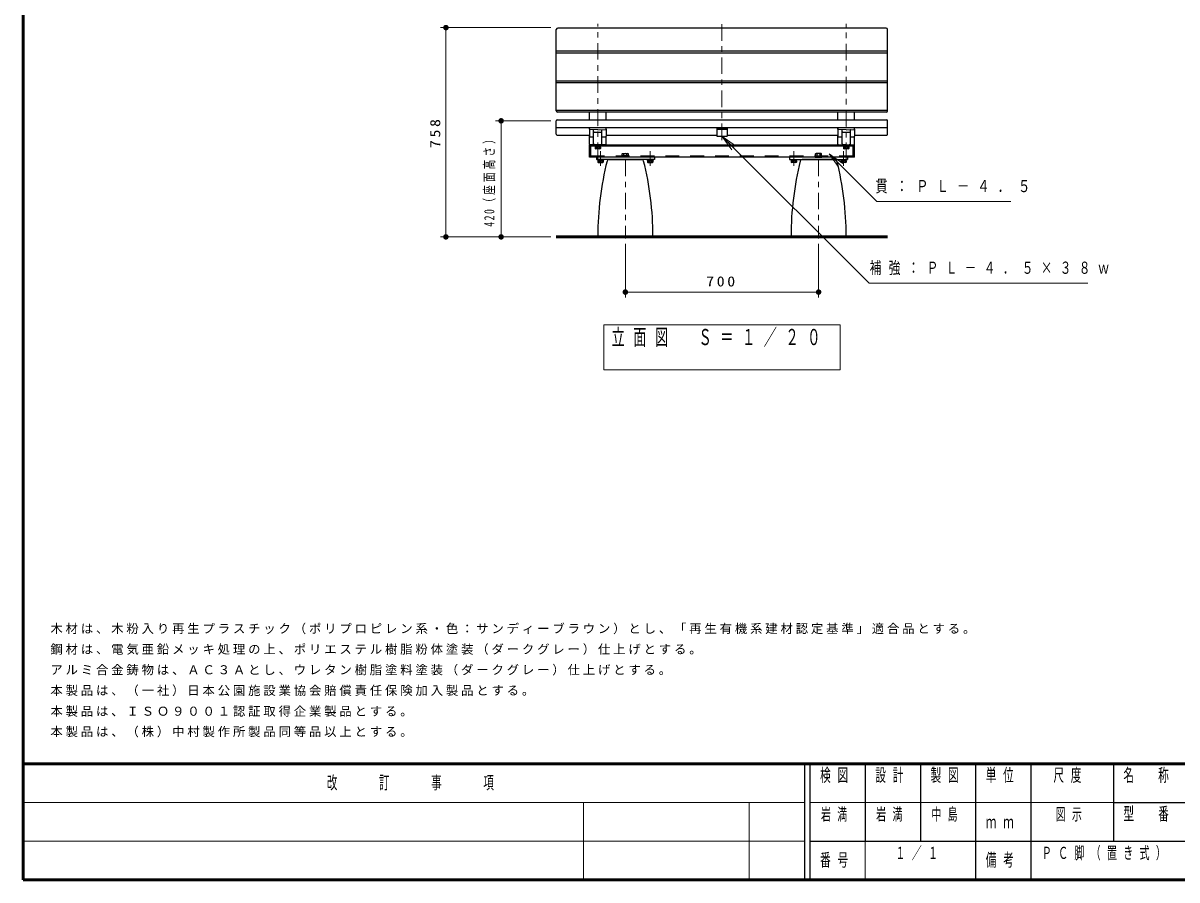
# Model space of a CAD drawing. Units: millimetres on the paper, scale 1:20. Extents: x -385 to 0, y 0 to 267.
# Drawn here: x -385 to -176, y 0 to 155.2 of the extents above; entities that cross this region are included whole.
import ezdxf

# ---------------------------------------------------------------- set-up
doc = ezdxf.new("R2010")
doc.units = ezdxf.units.MM
doc.linetypes.add('USER1', pattern=[4.5, 2.5, -2])
doc.linetypes.add('USER2', pattern=[6, 3, -1, 1, -1])
doc.layers.add('1_20', color=7, linetype='Continuous', lineweight=25)
doc.layers.add('A3図枠', color=7, linetype='Continuous', lineweight=13)
doc.layers.add('CLASS1', color=7, linetype='Continuous')
doc.layers.add('図面プロファイル', color=7, linetype='Continuous')
doc.styles.add('ＭＳ ゴシック', font='')
doc.styles.get('ＭＳ ゴシック').set_extended_font_data('MS Gothic')

# ---------------------------------------------------------------- blocks, each defined once
blk = doc.blocks.new('filled_dot')
at = {"color": 0, "linetype": 'Continuous', "lineweight": -2, "const_width": 1.25}
blk.add_lwpolyline([(-0.625, 0, 1), (0.625, 0, 1)], format="xyb", close=True, dxfattribs=at)

msp = doc.modelspace()

# ---------------------------------------------------------------- linework, layer by layer
at = {"layer": '1_20', "linetype": 'USER2', "lineweight": 13}
for p, q in [((-280.925, 130.541), (-280.925, 155.036)), ((-235.925, 130.426), (-235.925, 155.036)), ((-275.925, 130.44), (-275.925, 116.177)), ((-240.925, 130.44), (-240.925, 116.177))]:
    msp.add_line(p, q, dxfattribs=at)
at = {"layer": '1_20', "color": 4, "linetype": 'USER2', "lineweight": 13}
for p, q in [((-258.425, 133.953), (-258.425, 155.036)), ((-280.925, 133.515), (-280.925, 132.174)), ((-280.425, 131.96), (-280.425, 129.297)), ((-271.425, 131.96), (-271.425, 129.297)), ((-245.425, 131.96), (-245.425, 129.297)), ((-236.425, 131.96), (-236.425, 129.297)), ((-235.925, 133.515), (-235.925, 132.174)), ((-280.425, 131.49), (-280.425, 130.149)), ((-271.425, 131.49), (-271.425, 130.149)), ((-245.425, 131.49), (-245.425, 130.149)), ((-236.425, 131.49), (-236.425, 130.149))]:
    msp.add_line(p, q, dxfattribs=at)
at = {"layer": '1_20', "lineweight": 13}
for p, q in [((-289.425, 154.341), (-309.425, 154.341)), ((-308.425, 116.44), (-308.425, 154.341)), ((-289.425, 137.457), (-299.425, 137.457)), ((-298.425, 116.44), (-298.425, 137.457)), ((-256.653, 132.193), (-258.425, 134.665)), ((-258.425, 134.665), (-255.947, 132.902)), ((-258.425, 134.665), (-256.3, 132.547)), ((-237.24, 129.028), (-239.008, 131.503)), ((-239.008, 131.503), (-236.533, 129.735)), ((-239.008, 131.503), (-236.886, 129.382)), ((-289.425, 116.44), (-309.425, 116.44)), ((-289.425, 116.44), (-299.425, 116.44)), ((-275.925, 115.177), (-275.925, 105.44)), ((-240.925, 115.177), (-240.925, 105.44)), ((-240.925, 106.44), (-275.925, 106.44)), ((-279.825, 100.507), (-279.825, 92.373)), ((-237.025, 100.507), (-279.825, 100.507)), ((-237.025, 92.373), (-237.025, 100.507)), ((-279.825, 92.373), (-237.025, 92.373))]:
    msp.add_line(p, q, dxfattribs=at)
at = {"layer": '1_20'}
for p, q in [((-288.425, 139.261), (-288.425, 154.007)), ((-228.675, 154.257), (-288.175, 154.257)), ((-228.425, 139.261), (-228.425, 154.007)), ((-288.425, 150.104), (-228.425, 150.104)), ((-288.425, 149.787), (-228.425, 149.787)), ((-288.425, 144.715), (-228.425, 144.715)), ((-288.425, 144.426), (-228.425, 144.426)), ((-228.425, 139.355), (-288.425, 139.355)), ((-228.675, 139.039), (-288.175, 139.039)), ((-282.425, 137.629), (-282.425, 139.039)), ((-279.425, 137.629), (-279.425, 139.039)), ((-237.425, 137.629), (-237.425, 139.039)), ((-234.425, 137.629), (-234.425, 139.039)), ((-288.425, 135.04), (-288.425, 137.479)), ((-288.425, 136.221), (-228.425, 136.221)), ((-288.275, 137.629), (-228.575, 137.629)), ((-282.425, 135.971), (-282.425, 136.078)), ((-282.425, 135.971), (-282.425, 134.69)), ((-280.925, 136.227), (-282.328, 136.178)), ((-280.925, 135.822), (-282.328, 135.871)), ((-280.925, 136.227), (-279.521, 136.178)), ((-280.925, 135.822), (-279.521, 135.871)), ((-279.425, 135.971), (-279.425, 136.078)), ((-279.425, 135.971), (-279.425, 134.69)), ((-237.425, 136.078), (-237.425, 136.221)), ((-237.425, 135.971), (-237.425, 136.078)), ((-237.425, 135.971), (-237.425, 134.69)), ((-235.925, 136.227), (-237.328, 136.178)), ((-235.925, 135.822), (-237.328, 135.871)), ((-235.925, 136.227), (-234.521, 136.178)), ((-235.925, 135.822), (-234.521, 135.871)), ((-234.425, 136.078), (-234.425, 136.221)), ((-234.425, 135.971), (-234.425, 136.078)), ((-234.425, 135.971), (-234.425, 134.69)), ((-228.425, 135.04), (-228.425, 137.479)), ((-288.275, 134.89), (-282.425, 134.89)), ((-282.425, 133.237), (-282.425, 134.69)), ((-282.325, 134.59), (-281.675, 134.59)), ((-281.675, 133.311), (-281.675, 135.776)), ((-281.525, 135.381), (-280.325, 135.381)), ((-280.175, 133.311), (-280.175, 135.776)), ((-280.175, 134.59), (-279.525, 134.59)), ((-279.425, 134.89), (-259.375, 134.89)), ((-279.425, 133.237), (-279.425, 134.69)), ((-257.475, 134.89), (-237.425, 134.89)), ((-237.425, 133.237), (-237.425, 134.69)), ((-237.325, 134.59), (-236.675, 134.59)), ((-236.675, 133.311), (-236.675, 135.776)), ((-236.525, 135.381), (-235.325, 135.381)), ((-235.175, 133.311), (-235.175, 135.776)), ((-235.175, 134.59), (-234.525, 134.59)), ((-234.425, 134.89), (-228.575, 134.89)), ((-234.425, 133.237), (-234.425, 134.69)), ((-282.4, 130.89), (-282.4, 133.14)), ((-279.499, 133.14), (-282.351, 133.14)), ((-280.925, 133.14), (-281.53, 133.161)), ((-281.45, 132.915), (-280.4, 132.915)), ((-281.45, 132.915), (-281.45, 132.84)), ((-281.45, 132.84), (-280.4, 132.84)), ((-281.385, 132.84), (-281.385, 132.715)), ((-280.465, 132.84), (-281.385, 132.84)), ((-280.465, 132.715), (-281.385, 132.715)), ((-280.958, 132.84), (-280.925, 132.715)), ((-280.925, 133.14), (-280.32, 133.161)), ((-280.925, 132.84), (-280.891, 132.715)), ((-280.465, 132.84), (-280.465, 132.715)), ((-280.4, 132.84), (-280.4, 132.915)), ((-237.351, 133.14), (-234.499, 133.14)), ((-235.925, 133.14), (-236.53, 133.161)), ((-236.45, 132.915), (-235.4, 132.915)), ((-236.45, 132.915), (-236.45, 132.84)), ((-236.45, 132.84), (-235.4, 132.84)), ((-236.385, 132.84), (-236.385, 132.715)), ((-235.465, 132.84), (-236.385, 132.84)), ((-235.465, 132.715), (-236.385, 132.715)), ((-235.958, 132.84), (-235.925, 132.715)), ((-235.925, 132.84), (-235.891, 132.715)), ((-235.465, 132.84), (-235.465, 132.715)), ((-235.4, 132.84), (-235.4, 132.915)), ((-234.45, 130.89), (-234.45, 133.14)), ((-279.9, 130.44), (-280.95, 130.44)), ((-280.95, 130.365), (-280.95, 130.44)), ((-279.9, 130.365), (-280.95, 130.365)), ((-280.885, 130.365), (-280.885, 130.24)), ((-280.885, 130.365), (-279.965, 130.365)), ((-280.885, 130.24), (-279.965, 130.24)), ((-280.425, 130.365), (-280.458, 130.24)), ((-280.391, 130.365), (-280.425, 130.24)), ((-279.965, 130.365), (-279.965, 130.24)), ((-279.9, 130.44), (-279.9, 130.365)), ((-278.902, 130.44), (-272.948, 130.44)), ((-276.525, 130.99), (-276.525, 130.89)), ((-275.325, 130.99), (-276.525, 130.99)), ((-275.325, 130.89), (-276.525, 130.89)), ((-276.473, 131.458), (-276.375, 131.515)), ((-276.473, 131.14), (-276.473, 131.458)), ((-276.462, 130.99), (-276.462, 131.14)), ((-275.387, 131.14), (-276.462, 131.14)), ((-275.387, 130.99), (-276.462, 130.99)), ((-276.375, 131.515), (-275.475, 131.515)), ((-275.475, 130.44), (-276.375, 130.44)), ((-276.199, 131.14), (-276.199, 131.458)), ((-275.965, 130.99), (-275.925, 131.14)), ((-275.925, 130.99), (-275.885, 131.14)), ((-275.651, 131.14), (-275.651, 131.458)), ((-275.376, 131.458), (-275.475, 131.515)), ((-275.387, 130.99), (-275.387, 131.14)), ((-275.376, 131.14), (-275.376, 131.458)), ((-275.325, 130.89), (-275.325, 130.99)), ((-270.9, 130.44), (-271.95, 130.44)), ((-271.95, 130.365), (-271.95, 130.44)), ((-270.9, 130.365), (-271.95, 130.365)), ((-271.885, 130.365), (-271.885, 130.24)), ((-271.885, 130.365), (-270.965, 130.365)), ((-271.885, 130.24), (-270.965, 130.24)), ((-271.425, 130.365), (-271.458, 130.24)), ((-271.391, 130.365), (-271.425, 130.24)), ((-270.965, 130.365), (-270.965, 130.24)), ((-270.9, 130.44), (-270.9, 130.365)), ((-245.95, 130.44), (-244.9, 130.44)), ((-245.95, 130.44), (-245.95, 130.365)), ((-245.95, 130.365), (-244.9, 130.365)), ((-245.885, 130.365), (-245.885, 130.24)), ((-244.965, 130.365), (-245.885, 130.365)), ((-244.965, 130.24), (-245.885, 130.24)), ((-245.458, 130.365), (-245.425, 130.24)), ((-245.425, 130.365), (-245.391, 130.24)), ((-244.965, 130.365), (-244.965, 130.24)), ((-244.9, 130.365), (-244.9, 130.44)), ((-237.948, 130.44), (-243.902, 130.44)), ((-241.525, 130.89), (-241.525, 130.99)), ((-241.525, 130.99), (-240.325, 130.99)), ((-241.525, 130.89), (-240.325, 130.89)), ((-241.473, 131.458), (-241.375, 131.515)), ((-241.473, 131.14), (-241.473, 131.458)), ((-241.462, 130.99), (-241.462, 131.14)), ((-241.462, 131.14), (-240.387, 131.14)), ((-241.462, 130.99), (-240.387, 130.99)), ((-240.475, 131.515), (-241.375, 131.515)), ((-241.375, 130.44), (-240.475, 130.44)), ((-241.199, 131.14), (-241.199, 131.458)), ((-240.925, 130.99), (-240.965, 131.14)), ((-240.885, 130.99), (-240.925, 131.14)), ((-240.651, 131.14), (-240.651, 131.458)), ((-240.376, 131.458), (-240.475, 131.515)), ((-240.387, 130.99), (-240.387, 131.14)), ((-240.376, 131.14), (-240.376, 131.458)), ((-240.325, 130.99), (-240.325, 130.89)), ((-236.95, 130.44), (-235.9, 130.44)), ((-236.95, 130.44), (-236.95, 130.365)), ((-236.95, 130.365), (-235.9, 130.365)), ((-236.885, 130.365), (-236.885, 130.24)), ((-235.965, 130.365), (-236.885, 130.365)), ((-235.965, 130.24), (-236.885, 130.24)), ((-236.458, 130.365), (-236.425, 130.24)), ((-236.425, 130.365), (-236.391, 130.24)), ((-235.965, 130.365), (-235.965, 130.24)), ((-235.9, 130.365), (-235.9, 130.44)), ((-280.775, 116.44), (-280.925, 116.59)), ((-280.775, 116.44), (-271.075, 116.44)), ((-271.075, 116.44), (-270.925, 116.59)), ((-245.775, 116.44), (-245.925, 116.59)), ((-236.075, 116.44), (-245.775, 116.44)), ((-236.075, 116.44), (-235.925, 116.59))]:
    msp.add_line(p, q, dxfattribs=at)
at = {"layer": '1_20', "color": 4}
for p, q in [((-259.375, 136.178), (-257.475, 136.178)), ((-259.375, 136.178), (-259.375, 134.665)), ((-259.375, 136.046), (-259.375, 136.078)), ((-259.375, 135.953), (-257.475, 135.953)), ((-257.475, 136.178), (-257.475, 134.665)), ((-257.475, 136.046), (-257.475, 136.078)), ((-259.375, 134.665), (-257.475, 134.665)), ((-282.4, 133.14), (-234.45, 133.14)), ((-282.175, 130.89), (-282.175, 133.14)), ((-282.175, 132.915), (-234.675, 132.915)), ((-279.675, 132.915), (-279.675, 133.14)), ((-237.175, 132.915), (-237.175, 133.14)), ((-234.675, 130.89), (-234.675, 133.14)), ((-234.45, 130.89), (-282.4, 130.89)), ((-281.175, 130.89), (-281.175, 130.44)), ((-270.675, 130.44), (-281.175, 130.44)), ((-270.675, 130.89), (-270.675, 130.44)), ((-246.175, 130.89), (-246.175, 130.44)), ((-235.675, 130.89), (-246.175, 130.89)), ((-246.175, 130.44), (-235.675, 130.44)), ((-235.675, 130.89), (-235.675, 130.44))]:
    msp.add_line(p, q, dxfattribs=at)
at = {"layer": '1_20', "color": 131}
for p, q in [((-281.416, 132.715), (-281.416, 132.44)), ((-280.434, 132.715), (-281.416, 132.715)), ((-281.416, 132.44), (-281.337, 132.395)), ((-280.512, 132.395), (-281.337, 132.395)), ((-281.17, 132.715), (-281.17, 132.44)), ((-280.679, 132.715), (-280.679, 132.44)), ((-280.434, 132.44), (-280.512, 132.395)), ((-280.434, 132.715), (-280.434, 132.44)), ((-236.416, 132.715), (-236.416, 132.44)), ((-235.434, 132.715), (-236.416, 132.715)), ((-236.416, 132.44), (-236.337, 132.395)), ((-235.512, 132.395), (-236.337, 132.395)), ((-236.17, 132.715), (-236.17, 132.44)), ((-235.679, 132.715), (-235.679, 132.44)), ((-235.434, 132.44), (-235.512, 132.395)), ((-235.434, 132.715), (-235.434, 132.44)), ((-280.916, 130.24), (-280.916, 129.965)), ((-280.916, 130.24), (-279.934, 130.24)), ((-280.916, 129.965), (-280.837, 129.92)), ((-280.837, 129.92), (-280.012, 129.92)), ((-280.67, 130.24), (-280.67, 129.965)), ((-280.179, 130.24), (-280.179, 129.965)), ((-279.934, 129.965), (-280.012, 129.92)), ((-279.934, 130.24), (-279.934, 129.965)), ((-271.916, 130.24), (-271.916, 129.965)), ((-271.916, 130.24), (-270.934, 130.24)), ((-271.916, 129.965), (-271.837, 129.92)), ((-271.837, 129.92), (-271.012, 129.92)), ((-271.67, 130.24), (-271.67, 129.965)), ((-271.179, 130.24), (-271.179, 129.965)), ((-270.934, 129.965), (-271.012, 129.92)), ((-270.934, 130.24), (-270.934, 129.965)), ((-245.916, 130.24), (-245.916, 129.965)), ((-244.934, 130.24), (-245.916, 130.24)), ((-245.916, 129.965), (-245.837, 129.92)), ((-245.012, 129.92), (-245.837, 129.92)), ((-245.67, 130.24), (-245.67, 129.965)), ((-245.179, 130.24), (-245.179, 129.965)), ((-244.934, 129.965), (-245.012, 129.92)), ((-244.934, 130.24), (-244.934, 129.965)), ((-236.916, 130.24), (-236.916, 129.965)), ((-235.934, 130.24), (-236.916, 130.24)), ((-236.916, 129.965), (-236.837, 129.92)), ((-236.012, 129.92), (-236.837, 129.92)), ((-236.67, 130.24), (-236.67, 129.965)), ((-236.179, 130.24), (-236.179, 129.965)), ((-235.934, 129.965), (-236.012, 129.92)), ((-235.934, 130.24), (-235.934, 129.965))]:
    msp.add_line(p, q, dxfattribs=at)
at = {"layer": '1_20', "color": 4, "linetype": 'USER1', "lineweight": 13}
msp.add_line((-234.675, 131.115), (-282.175, 131.115), dxfattribs=at)
at = {"layer": '1_20', "lineweight": 50}
msp.add_line((-288.425, 116.44), (-228.425, 116.44), dxfattribs=at)
at = {"layer": '1_20', "lineweight": 13}
for points in [[(-258.425, 134.665), (-231.741, 108.073), (-192.184, 108.073)], [(-239.008, 131.503), (-230.377, 122.872), (-206.131, 122.872)]]:
    msp.add_lwpolyline(points, dxfattribs=at)
at = {"layer": '1_20'}
for centre, radius, start, end in [((-288.175, 154.007), 0.25, 90, 180), ((-228.675, 154.007), 0.25, 0, 90), ((-288.175, 139.289), 0.25, 180, 270), ((-228.675, 139.289), 0.25, 270, 0), ((-288.275, 137.479), 0.15, 90, 180), ((-282.325, 136.078), 0.1, 92, 180), ((-282.325, 135.971), 0.1, 180, 268), ((-281.75, 135.776), 0.075, 0, 88), ((-280.1, 135.776), 0.075, 92, 180), ((-279.525, 136.078), 0.1, 0, 88), ((-279.525, 135.971), 0.1, 272, 0), ((-237.325, 136.078), 0.1, 92, 180), ((-237.325, 135.971), 0.1, 180, 268), ((-236.75, 135.776), 0.075, 0, 88), ((-235.1, 135.776), 0.075, 92, 180), ((-234.525, 136.078), 0.1, 0, 88), ((-234.525, 135.971), 0.1, 272, 0), ((-228.575, 137.479), 0.15, 0, 90), ((-288.275, 135.04), 0.15, 180, 270), ((-282.325, 134.69), 0.1, 180, 270), ((-281.525, 135.531), 0.15, 180, 270), ((-280.325, 135.531), 0.15, 270, 0), ((-279.525, 134.69), 0.1, 270, 0), ((-237.325, 134.69), 0.1, 180, 270), ((-236.525, 135.531), 0.15, 180, 270), ((-235.325, 135.531), 0.15, 270, 0), ((-234.525, 134.69), 0.1, 270, 0), ((-228.575, 135.04), 0.15, 270, 0), ((-282.325, 133.237), 0.1, 180, 254.94761), ((-281.525, 133.311), 0.15, 180, 268), ((-280.325, 133.311), 0.15, 272, 0), ((-279.525, 133.237), 0.1, 285.05239, 0), ((-237.325, 133.237), 0.1, 180, 254.94761), ((-236.525, 133.311), 0.15, 180, 268), ((-235.325, 133.311), 0.15, 272, 0), ((-234.525, 133.237), 0.1, 285.05239, 0), ((-224.05, 116.44), 56.875, 166.02573, 179.84909), ((-278.902, 130.09), 0.35, 90, 166.02573), ((-276.336, 131.221), 0.274, 60.00001, 119.99999), ((-275.925, 130.825), 0.69, 66.57346, 113.42654), ((-275.513, 131.221), 0.274, 60.00001, 119.99999), ((-272.948, 130.09), 0.35, 13.97427, 90), ((-327.8, 116.44), 56.875, 0.15091, 13.97427), ((-189.05, 116.44), 56.875, 166.02573, 179.84909), ((-243.902, 130.09), 0.35, 90, 166.02573), ((-241.336, 131.221), 0.274, 60.00001, 119.99999), ((-240.925, 130.825), 0.69, 66.57346, 113.42654), ((-240.513, 131.221), 0.274, 60.00001, 119.99999), ((-237.948, 130.09), 0.35, 13.97427, 90), ((-292.8, 116.44), 56.875, 0.15091, 13.97427)]:
    msp.add_arc(centre, radius, start, end, dxfattribs=at)
at = {"layer": '1_20', "color": 131}
for centre, radius, start, end in [((-281.293, 132.653), 0.245, 240.00001, 299.99999), ((-280.925, 133.084), 0.689, 249.136, 290.864), ((-280.557, 132.653), 0.245, 240.00001, 299.99999), ((-236.293, 132.653), 0.245, 240.00001, 299.99999), ((-235.925, 133.084), 0.689, 249.136, 290.864), ((-235.557, 132.653), 0.245, 240.00001, 299.99999), ((-280.793, 130.178), 0.245, 240.00001, 299.99999), ((-280.425, 130.609), 0.689, 249.136, 290.864), ((-280.057, 130.178), 0.245, 240.00001, 299.99999), ((-271.793, 130.178), 0.245, 240.00001, 299.99999), ((-271.425, 130.609), 0.689, 249.136, 290.864), ((-271.057, 130.178), 0.245, 240.00001, 299.99999), ((-245.793, 130.178), 0.245, 240.00001, 299.99999), ((-245.425, 130.609), 0.689, 249.136, 290.864), ((-245.057, 130.178), 0.245, 240.00001, 299.99999), ((-236.793, 130.178), 0.245, 240.00001, 299.99999), ((-236.425, 130.609), 0.689, 249.136, 290.864), ((-236.057, 130.178), 0.245, 240.00001, 299.99999)]:
    msp.add_arc(centre, radius, start, end, dxfattribs=at)
at = {"layer": 'A3図枠', "lineweight": 50}
for p, q in [((-385, 267), (-385, 0)), ((-385, 21), (0, 21)), ((-385, 0), (0, 0))]:
    msp.add_line(p, q, dxfattribs=at)
at = {"layer": 'A3図枠', "color": 211, "lineweight": 25}
for p, q in [((-243.5, 21), (-243.5, 0)), ((-242.5, 21), (-242.5, 0)), ((-232.5, 21), (-232.5, 7)), ((-222.5, 21), (-222.5, 7)), ((-212.5, 21), (-212.5, 0)), ((-202.5, 21), (-202.5, 7)), ((-187.5, 21), (-187.5, 7)), ((-187.5, 14), (-70, 14)), ((-242.5, 7), (0, 7))]:
    msp.add_line(p, q, dxfattribs=at)
at = {"layer": 'A3図枠'}
for p, q in [((-385, 14), (-243.5, 14)), ((-283.5, 14), (-283.5, 0)), ((-253.5, 14), (-253.5, 0)), ((-242.5, 14), (-187.5, 14)), ((-385, 7), (-243.5, 7)), ((-232.5, 7), (-232.5, 0))]:
    msp.add_line(p, q, dxfattribs=at)
at = {"layer": 'A3図枠', "lineweight": 25}
msp.add_line((-202.5, 7), (-202.5, 0), dxfattribs=at)

# ---------------------------------------------------------------- block references
at = {"layer": '1_20', "lineweight": 13, "xscale": 0.4, "yscale": 0.4}
for p, rotation in [((-308.425, 154.341), 270), ((-298.425, 137.457), 270), ((-308.425, 116.44), 90), ((-298.425, 116.44), 90), ((-240.925, 106.44), 180)]:
    msp.add_blockref('filled_dot', p, dxfattribs=dict(at, rotation=rotation))
msp.add_blockref('filled_dot', (-275.925, 106.44), dxfattribs=at)

# ---------------------------------------------------------------- texts
at = {"layer": '1_20', "char_height": 1.833, "attachment_point": 8, "rotation": 90, "style": 'ＭＳ ゴシック'}
for s, insert in [('\\T1.33;\\W1.15;758', (-309.425, 135.391)), ('\\T1.32;\\W0.7;420（座面高さ）', (-299.425, 126.949))]:
    msp.add_mtext(s, dxfattribs=dict(at, insert=insert))
at = {"layer": '1_20', "style": 'ＭＳ ゴシック'}
for s, insert, char_height, attachment_point in [('\\T1.64;\\W0.75;貫：ＰＬ－４．５', (-230.649, 125.522), 2.199, 4), ('\\T1.64;\\W0.7;補強：ＰＬ－４．５×３８ｗ', (-231.672, 110.723), 2.199, 4), ('\\T1.33;\\W1.15;700', (-258.425, 107.44), 1.833, 8), ('\\T1.64;\\W0.6;立面図\u3000Ｓ＝１／２０', (-278.425, 99.773), 2.933, 1)]:
    msp.add_mtext(s, dxfattribs=dict(at, insert=insert, char_height=char_height, attachment_point=attachment_point))
at = {"layer": 'A3図枠', "color": 4, "char_height": 2.346, "style": 'ＭＳ ゴシック'}
for s, insert, attachment_point in [('\\T1.64;\\W0.6;改\u3000\u3000訂\u3000\u3000事\u3000\u3000項', (-314.25, 17.5), 5), ('\\T1.64;\\W0.6;検図', (-237.5, 20.167), 2), ('\\T1.64;\\W0.6;設計', (-227.5, 20.167), 2), ('\\T1.64;\\W0.6;製図', (-217.5, 20.167), 2), ('\\T1.64;\\W0.6;単位', (-207.5, 20.167), 2), ('\\T1.64;\\W0.6;尺度', (-195.25, 20.167), 2), ('\\T1.64;\\W0.6;名\u3000称', (-181, 20.167), 2), ('\\T1.64;\\W0.6;型\u3000番', (-181, 13.167), 2), ('\\T1.64;\\W0.6;ｍｍ', (-207.5, 10.5), 5), ('\\T1.64;\\W0.6;番号', (-237.5, 3.5), 5), ('\\T1.64;\\W0.6;備考', (-207.5, 3.5), 5)]:
    msp.add_mtext(s, dxfattribs=dict(at, insert=insert, attachment_point=attachment_point))
at = {"layer": 'CLASS1', "char_height": 1.642, "attachment_point": 7, "style": 'ＭＳ ゴシック'}
for s, insert in [('\\T1.23;木材は、木粉入り再生プラスチック（ポリプロピレン系・色：サンディーブラウン）とし、「再生有機系建材認定基準」適合品とする。', (-380.055, 44.482)), ('\\T1.23;鋼材は、電気亜鉛メッキ処理の上、ポリエステル樹脂粉体塗装（ダークグレー）仕上げとする。', (-380.055, 40.749)), ('\\T1.23;アルミ合金鋳物は、ＡＣ３Ａとし、ウレタン樹脂塗料塗装（ダークグレー）仕上げとする。', (-380.055, 37.016)), ('\\T1.23;本製品は、（一社）日本公園施設業協会賠償責任保険加入製品とする。', (-380.055, 33.282)), ('\\T1.23;本製品は、ＩＳＯ９００１認証取得企業製品とする。', (-380.055, 29.549)), ('\\T1.23;本製品は、（株）中村製作所製品同等品以上とする。', (-380.055, 25.816))]:
    msp.add_mtext(s, dxfattribs=dict(at, insert=insert))
at = {"layer": '図面プロファイル', "char_height": 2.199, "attachment_point": 1, "style": 'ＭＳ ゴシック'}
for s, insert in [('\\T1.64;\\W0.6;岩満', (-240.5, 13)), ('\\T1.64;\\W0.6;岩満', (-230.5, 13)), ('\\T1.64;\\W0.6;中島', (-220.5, 13)), ('\\T1.64;\\W0.6;図示', (-198, 13)), ('\\T1.64;\\W0.6;１／１', (-227, 6)), ('\\T1.64;\\W0.6;ＰＣ脚（置き式）', (-200.5, 6))]:
    msp.add_mtext(s, dxfattribs=dict(at, insert=insert))

doc.saveas('drawing.dxf')
